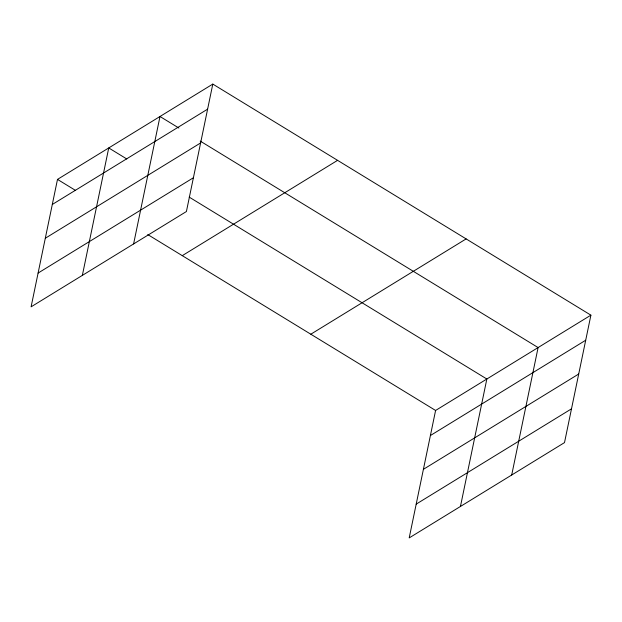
<?xml version="1.0" encoding="UTF-8"?>
<svg xmlns="http://www.w3.org/2000/svg" width="622" height="622" viewBox="0 0 622 622"><rect width="100%" height="100%" fill="white"/><g stroke="black" fill="none" stroke-linecap="round" stroke-linejoin="round"><path stroke-width="0.93" d="M212.802 84.087L57.496 179.393L31.1 306.84L186.406 211.534L212.802 84.087L590.9 315.16L564.504 442.607L409.198 537.913L435.594 410.466L590.9 315.16M82.353 275.39L108.741 147.943L126.802 158.983M133.598 243.941L159.994 116.493L178.872 128.031M460.451 506.456L486.847 379.016L189.189 197.104M511.704 475.006L538.1 347.566L200.214 141.077M52.302 204.467L207.608 109.161M45.305 238.249L200.611 142.943M38.097 273.058L193.403 177.752M182.269 255.65L337.575 160.344M310.821 334.208L466.127 238.91M430.401 435.532L585.706 340.234M423.403 469.322L578.709 374.016M416.196 504.123L571.501 408.825M57.496 179.393L75.55 190.433M147.787 234.58L435.594 410.466"/></g></svg>
